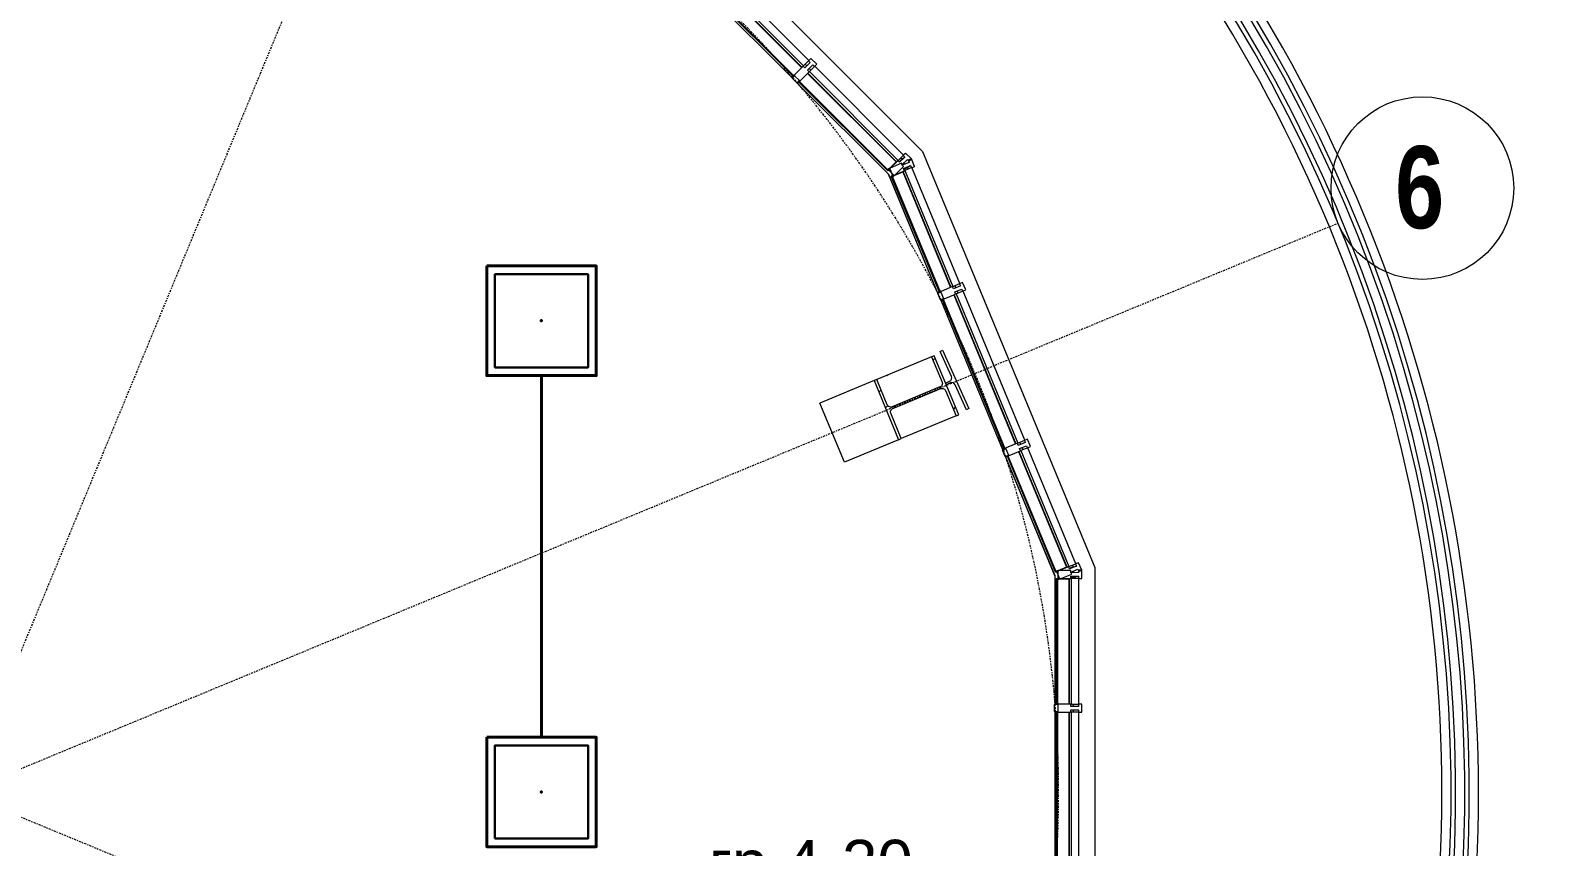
# Model space of a CAD drawing. Header units: millimetres. Extents: x 223 to 163467, y -12002 to 99672.
# Drawn here: x 140504 to 148779, y 64225 to 68696 of the extents above; entities that cross this region are included whole.
import ezdxf
from ezdxf import colors
from ezdxf.entities.mleader import LeaderData, LeaderLine
from ezdxf.math import Vec2, Vec3

# ---------------------------------------------------------------- set-up
doc = ezdxf.new("R2010")
doc.units = ezdxf.units.MM
doc.linetypes.add('Осевая', pattern=[29.999999, 12, -6, 6, -6])
for name, color, linetype, lineweight in [('A-GLAZ-CURT', 7, 'Continuous', 9), ('A-GLAZ-CWMG', 7, 'Continuous', 9), ('A-WALL', 7, 'Continuous', 9), ('S-COLS', 7, 'Continuous', 9), ('S-GRID', 7, 'Continuous', 9), ('S-GRID-IDEN', 7, 'Continuous', 9), ('Верхние поручни', 7, 'Continuous', 5), ('Ограждение', 7, 'Continuous', 9), ('Поручни', 7, 'Continuous', 5), ('раб осв', 7, 'Continuous', 40), ('ЭЛ', 250, 'Continuous', 50), ('ЭЛ.сети', 5, 'Continuous', 100)]:
    doc.layers.add(name, color=color, linetype=linetype, lineweight=lineweight)
doc.styles.add('Impact', font='ARIALN.TTF', dxfattribs={"height": 900})
doc.styles.add('ISOPEUR', font='ARIALN.TTF')

# ---------------------------------------------------------------- blocks, each defined once
blk = doc.blocks.new('Ограждение - Ограждение-332239-6 этаж')
at = {"layer": 'Поручни'}
for radius in [8150, 8250]:
    blk.add_arc((819.5, 122.4), radius, 318.98451, 44.91996, dxfattribs=at)
blk = doc.blocks.new('Тип верхнего поручня - Верхний поручень_Внутренний_-332242-6 этаж')
at = {"layer": 'Верхние поручни'}
for radius in [8175, 8225]:
    blk.add_arc((819.5, 122.4), radius, 318.98451, 44.91996, dxfattribs=at)
blk = doc.blocks.new('Тип верхнего поручня - Верхний поручень_Внутренний_-V1-6 этаж')
at = {"layer": 'Верхние поручни'}
for radius in [8175, 8225]:
    blk.add_arc((819.5, 122.4), radius, 318.98451, 44.91996, dxfattribs=at)
blk = doc.blocks.new('Двутавровая балка _ГОСТ 26020-83_-Колонна - I 35K1-330506-6 этаж')
at = {"layer": 'S-COLS'}
for p, q in [((-175, 171.5), (175, 171.5)), ((-175, 156.5), (-175, 171.5)), ((175, 171.5), (175, 156.5)), ((-25, 156.5), (-175, 156.5)), ((-5, 112.6), (-5, 136.5)), ((5, 136.5), (5, 112.3)), ((175, 156.5), (25, 156.5)), ((-175, -162.6), (-175, -156.5)), ((175, -167.9), (175, -171.5))]:
    blk.add_line(p, q, dxfattribs=at)
for centre, start, end in [((-25, 136.5), 360, 90), ((25, 136.5), 90, 180)]:
    blk.add_arc(centre, 20, start, end, dxfattribs=at)
blk = doc.blocks.new('Системная панель - С остеклением-473977-6 этаж')
at = {"layer": 'A-GLAZ-CURT'}
for p, q in [((5932, -3333.8), (5447.7, -3818)), ((5942, -3340.4), (5932, -3333.8)), ((5454.5, -3824.8), (5456.1, -3826.4))]:
    blk.add_line(p, q, dxfattribs=at)
at = {"layer": 'A-GLAZ-CURT', "lineweight": 13}
for p, q in [((5942, -3340.4), (5456.1, -3826.4)), ((5485.4, -3855.7), (5971.8, -3369.4)), ((5971.8, -3369.4), (5942, -3340.4)), ((5456.1, -3826.4), (5485.4, -3855.7))]:
    blk.add_line(p, q, dxfattribs=at)
blk = doc.blocks.new('Rectangular Mullion - Mullion_Vertical-45mm-Steelbuilt_2_6875in_Detail-8_TGP-V17-6 этаж')
at = {"layer": 'A-GLAZ-CWMG'}
for p, q in [((5446.3, 4061.3), (5930.5, 3577.1)), ((5391.8, 4006.9), (5391.9, 4007)), ((5391.8, 4006.9), (5890.8, 3508)), ((5391.9, 4007), (5399.2, 4014.2)), ((5391.9, 4007), (5889.1, 3509.8)), ((5399.2, 4014.2), (5401.9, 4017)), ((5885.6, 3527.8), (5399.2, 4014.2)), ((5401.9, 4017), (5406.7, 4021.8)), ((5401.9, 4017), (5886.2, 3532.7)), ((5894.3, 3540.9), (5930.5, 3577.1)), ((5947.3, 3576.8), (5963.7, 3593.2)), ((5957, 3599.8), (5963.7, 3593.2)), ((5973.4, 3571.4), (5977.5, 3567.3)), ((5886.2, 3532.7), (5889.6, 3536.1))]:
    blk.add_line(p, q, dxfattribs=at)
at = {"layer": 'A-GLAZ-CWMG', "flags": 128}
blk.add_lwpolyline([(5885.6, 3527.8), (5885.1, 3530.4), (5886.2, 3532.7)], dxfattribs=at)
blk = doc.blocks.new('Rectangular Mullion - Mullion_Vertical-45mm-Steelbuilt_2_6875in_Detail-8_TGP-V18-6 этаж')
at = {"layer": 'A-GLAZ-CWMG'}
for p, q in [((6601.4, 1990.9), (6863.5, 1358.2)), ((6530.3, 1961.5), (6800.4, 1309.5)), ((6530.3, 1961.5), (6530.5, 1961.5)), ((6530.5, 1961.5), (6539.9, 1965.4)), ((6530.5, 1961.5), (6799.5, 1311.9)), ((6539.9, 1965.4), (6543.5, 1966.9)), ((6803.1, 1329.9), (6539.9, 1965.4)), ((6543.5, 1966.9), (6549.8, 1969.5)), ((6543.5, 1966.9), (6805.6, 1334.2)), ((6805.6, 1334.2), (6809.2, 1335.7)), ((6816.2, 1338.6), (6863.5, 1358.2)), ((6878.9, 1351.5), (6900.3, 1360.4)), ((6896.7, 1369.1), (6900.3, 1360.4)), ((6901, 1336.5), (6902.7, 1332.4))]:
    blk.add_line(p, q, dxfattribs=at)
at = {"layer": 'A-GLAZ-CWMG', "flags": 128}
blk.add_lwpolyline([(6803.1, 1329.9), (6803.7, 1332.5), (6805.6, 1334.2)], dxfattribs=at)
blk = doc.blocks.new('Rectangular Mullion - Mullion_Vertical-45mm-Steelbuilt_2_6875in_Detail-8_TGP-V19-6 этаж')
at = {"layer": 'A-GLAZ-CWMG', "lineweight": 18}
for p, q in [((5960, 3570.1), (5897.9, 3543.3)), ((5964.8, 3558.3), (5960, 3570.1)), ((6002.7, 3574.6), (5964.8, 3558.3)), ((6014.4, 3593.5), (5997.8, 3586.4)), ((5997.8, 3586.4), (6002.7, 3574.6)), ((6031.5, 3552.4), (6014.4, 3593.5)), ((5896.1, 3539.1), (5910.7, 3503.8)), ((5914.9, 3502.2), (5977, 3528.9)), ((5972.1, 3540.7), (6010, 3557)), ((5977, 3528.9), (5972.1, 3540.7)), ((6010, 3557), (6014.8, 3545.2)), ((6014.8, 3545.2), (6031.5, 3552.4))]:
    blk.add_line(p, q, dxfattribs=at)
at = {"layer": 'A-GLAZ-CWMG'}
for p, q in [((5897.4, 3543), (5883.9, 3534)), ((5892.1, 3536.4), (5890.1, 3535)), ((5897.9, 3543.3), (5891.6, 3539.1)), ((5904.4, 3499.6), (5910.7, 3503.8)), ((5914.9, 3502.2), (5909.2, 3498.3)), ((5909.2, 3498.3), (5913.6, 3500.2)), ((5919.8, 3502.7), (5967.1, 3522.3)), ((5977, 3528.9), (5967.1, 3522.3)), ((5973.3, 3537.9), (5994.7, 3546.8)), ((6010, 3557), (5994.7, 3546.8)), ((6031.5, 3552.4), (6018.3, 3543.6))]:
    blk.add_line(p, q, dxfattribs=at)
at = {"layer": 'A-GLAZ-CWMG', "lineweight": 18, "flags": 128}
for points in [[(5897.9, 3543.3), (5897.3, 3542.9), (5896.7, 3542.4), (5896.3, 3541.9), (5896, 3541.2), (5895.9, 3540.5), (5895.9, 3539.7), (5896.1, 3539.1)], [(5910.7, 3503.8), (5911, 3503.2), (5911.5, 3502.7), (5912.1, 3502.3), (5912.8, 3502), (5913.5, 3501.9), (5914.2, 3502), (5914.9, 3502.2)]]:
    blk.add_lwpolyline(points, dxfattribs=at)
at = {"layer": 'A-GLAZ-CWMG', "flags": 128}
blk.add_lwpolyline([(5904.4, 3499.6), (5906.6, 3498.2), (5909.2, 3498.3)], dxfattribs=at)
blk = doc.blocks.new('Rectangular Mullion - Mullion_Vertical-45mm-Steelbuilt_2_6875in_Detail-8_TGP-473983-6 этаж')
at = {"layer": 'A-GLAZ-CWMG'}
for p, q in [((6819.8, 1339.4), (6804, 1336.3)), ((6812.5, 1335.3), (6809.2, 1334.7)), ((6820.5, 1339.5), (6813, 1338)), ((6809.8, 1296.6), (6817.2, 1298.1)), ((6820.5, 1295), (6813.7, 1293.6)), ((6813.7, 1293.6), (6818.4, 1293.6)), ((6825.2, 1293.6), (6876.4, 1293.6)), ((6888, 1295.9), (6876.4, 1293.6)), ((6888, 1305.7), (6911.2, 1305.7)), ((6929.2, 1309.2), (6911.2, 1305.7)), ((6947.4, 1296.8), (6931.8, 1293.7))]:
    blk.add_line(p, q, dxfattribs=at)
at = {"layer": 'A-GLAZ-CWMG', "lineweight": 18}
for p, q in [((6817.2, 1336.3), (6817.2, 1298.1)), ((6888, 1340.4), (6820.5, 1339.5)), ((6888, 1327.7), (6888, 1340.4)), ((6929.2, 1328.3), (6888, 1327.7)), ((6947.4, 1341.3), (6929.2, 1341)), ((6929.2, 1341), (6929.2, 1328.3)), ((6947.4, 1296.8), (6947.4, 1341.3)), ((6820.5, 1295), (6888, 1295.9)), ((6888, 1308.7), (6929.2, 1309.2)), ((6888, 1295.9), (6888, 1308.7)), ((6929.2, 1309.2), (6929.2, 1296.5)), ((6929.2, 1296.5), (6947.4, 1296.8))]:
    blk.add_line(p, q, dxfattribs=at)
at = {"layer": 'A-GLAZ-CWMG', "lineweight": 18, "flags": 128}
for points in [[(6820.5, 1339.5), (6819.7, 1339.4), (6819, 1339.1), (6818.4, 1338.8), (6817.9, 1338.2), (6817.5, 1337.6), (6817.3, 1337), (6817.2, 1336.3)], [(6817.2, 1298.1), (6817.3, 1297.4), (6817.5, 1296.7), (6817.9, 1296.1), (6818.4, 1295.6), (6819, 1295.3), (6819.7, 1295), (6820.5, 1295)]]:
    blk.add_lwpolyline(points, dxfattribs=at)
at = {"layer": 'A-GLAZ-CWMG', "flags": 128}
blk.add_lwpolyline([(6809.8, 1296.6), (6811.3, 1294.5), (6813.7, 1293.6)], dxfattribs=at)
blk = doc.blocks.new('Системная панель - С остеклением-473984-6 этаж')
at = {"layer": 'A-GLAZ-CURT'}
for p, q in [((5416.3, -3849.5), (4791.3, -4474.4)), ((5424.7, -3857.8), (5423.1, -3856.2)), ((4798.1, -4481.2), (4799.7, -4482.8))]:
    blk.add_line(p, q, dxfattribs=at)
at = {"layer": 'A-GLAZ-CURT', "lineweight": 13}
for p, q in [((5424.7, -3857.8), (4799.7, -4482.8)), ((4829.1, -4512.1), (5454, -3887.2)), ((5454, -3887.2), (5424.7, -3857.8)), ((4799.7, -4482.8), (4829.1, -4512.1))]:
    blk.add_line(p, q, dxfattribs=at)
blk = doc.blocks.new('Системная панель - С остеклением-473985-6 этаж')
at = {"layer": 'A-GLAZ-CURT'}
for p, q in [((4759.9, -4505.8), (4275.6, -4990.1)), ((4768.3, -4514.2), (4766.7, -4512.6)), ((4275.6, -4990.1), (4282.3, -5000.1))]:
    blk.add_line(p, q, dxfattribs=at)
at = {"layer": 'A-GLAZ-CURT', "lineweight": 13}
for p, q in [((4768.3, -4514.2), (4282.3, -5000.1)), ((4311.3, -5029.9), (4797.6, -4543.6)), ((4797.6, -4543.6), (4768.3, -4514.2)), ((4282.3, -5000.1), (4311.3, -5029.9))]:
    blk.add_line(p, q, dxfattribs=at)
blk = doc.blocks.new('Rectangular Mullion - Mullion_Vertical-45mm-Steelbuilt_2_6875in_Detail-8_TGP-473966-6 этаж')
at = {"layer": 'A-GLAZ-CWMG'}
for p, q in [((5360.4, -3793.6), (4735.5, -4418.5)), ((5360.5, -3793.7), (4735.6, -4418.6)), ((4742.8, -4425.8), (5367.7, -3800.9)), ((5370.5, -3803.7), (4745.5, -4428.6)), ((5360.4, -3793.6), (5360.5, -3793.7)), ((5360.5, -3793.7), (5367.7, -3800.9)), ((5367.7, -3800.9), (5370.5, -3803.7)), ((5370.5, -3803.7), (5375.3, -3808.5)), ((5414.8, -3848), (4789.9, -4472.9)), ((4735.6, -4418.6), (4735.5, -4418.5)), ((4742.8, -4425.8), (4735.6, -4418.6)), ((4745.5, -4428.6), (4742.8, -4425.8)), ((4750.3, -4433.4), (4745.5, -4428.6))]:
    blk.add_line(p, q, dxfattribs=at)
blk = doc.blocks.new('Rectangular Mullion - Mullion_Vertical-45mm-Steelbuilt_2_6875in_Detail-8_TGP-V24-6 этаж')
at = {"layer": 'A-GLAZ-CWMG', "lineweight": 18}
for p, q in [((-4284.4, -3260.3), (-4332.9, -3307.4)), ((-4332.9, -3307.4), (-4323.9, -3316.4)), ((-4301.4, -3338.9), (-4256.9, -3295.6)), ((-4252.9, -3287.3), (-4279.8, -3260.3)), ((-4256.7, -3295.4), (-4253, -3291.8)), ((-4362.5, -3336.1), (-4375.5, -3348.8)), ((-4375.5, -3348.8), (-4344, -3380.2)), ((-4353.5, -3345.1), (-4362.5, -3336.1)), ((-4323.9, -3316.4), (-4353.5, -3345.1)), ((-4344, -3380.2), (-4331, -3367.6)), ((-4340, -3358.6), (-4310.4, -3329.9)), ((-4331, -3367.6), (-4340, -3358.6)), ((-4310.4, -3329.9), (-4301.4, -3338.9))]:
    blk.add_line(p, q, dxfattribs=at)
at = {"layer": 'A-GLAZ-CWMG'}
for p, q in [((-4291.5, -3332.3), (-4255.3, -3296.1)), ((-4278.1, -3256.1), (-4284.4, -3260.3)), ((-4270.5, -3250.9), (-4284, -3259.9)), ((-4273.8, -3256.2), (-4275.9, -3257.6)), ((-4247.2, -3288), (-4253, -3291.8)), ((-4252.9, -3287.3), (-4246.6, -3283.1)), ((-4250.6, -3291.3), (-4247.2, -3288)), ((-4330.8, -3371.4), (-4344, -3380.2)), ((-4324.7, -3348.4), (-4340, -3358.6)), ((-4324.7, -3348.4), (-4308.3, -3332)), ((-4291.5, -3332.3), (-4301.4, -3338.9))]:
    blk.add_line(p, q, dxfattribs=at)
at = {"layer": 'A-GLAZ-CWMG', "lineweight": 18, "flags": 128}
for points in [[(-4279.8, -3260.3), (-4280.4, -3259.8), (-4281, -3259.5), (-4281.7, -3259.4), (-4282.5, -3259.4), (-4283.2, -3259.5), (-4283.9, -3259.9), (-4284.4, -3260.3)], [(-4253, -3291.8), (-4252.5, -3291.2), (-4252.2, -3290.6), (-4252, -3289.9), (-4252, -3289.2), (-4252.1, -3288.5), (-4252.4, -3287.8), (-4252.9, -3287.3)]]:
    blk.add_lwpolyline(points, dxfattribs=at)
at = {"layer": 'A-GLAZ-CWMG', "flags": 128}
blk.add_lwpolyline([(-4247.2, -3288), (-4246.1, -3285.6), (-4246.6, -3283.1)], dxfattribs=at)
blk = doc.blocks.new('Rectangular Mullion - Mullion_Vertical-45mm-Steelbuilt_2_6875in_Detail-8_TGP-466671-6 этаж')
at = {"layer": 'A-GLAZ-CWMG'}
for p, q in [((3517.1, -5235.4), (3524.2, -5252.7)), ((3518.8, -5231.3), (3554, -5216.8)), ((3518.8, -5231.3), (3525.9, -5248.4)), ((3521.6, -5246.4), (3524.2, -5252.7)), ((3561.1, -5233.8), (3554, -5216.8)), ((3565.3, -5235.7), (3558.1, -5218.4)), ((3562.7, -5229.4), (3565.3, -5235.7)), ((3555.7, -5328.6), (3567.4, -5323.8)), ((3585, -5316.5), (3596.8, -5311.6))]:
    blk.add_line(p, q, dxfattribs=at)
at = {"layer": 'A-GLAZ-CWMG', "lineweight": 18}
for p, q in [((3524.2, -5252.7), (3550.1, -5315.1)), ((3561.1, -5233.8), (3525.9, -5248.4)), ((3591.2, -5298.1), (3565.3, -5235.7)), ((3550.1, -5315.1), (3561.8, -5310.2)), ((3561.8, -5310.2), (3577.6, -5348.3)), ((3577.6, -5348.3), (3565.9, -5353.2)), ((3565.9, -5353.2), (3572.8, -5369.9)), ((3572.8, -5369.9), (3613.9, -5352.9)), ((3579.4, -5302.9), (3591.2, -5298.1)), ((3595.2, -5341), (3579.4, -5302.9)), ((3606.9, -5336.2), (3595.2, -5341)), ((3613.9, -5352.9), (3606.9, -5336.2))]:
    blk.add_line(p, q, dxfattribs=at)
at = {"layer": 'A-GLAZ-CWMG', "lineweight": 18, "flags": 128}
for points in [[(3525.9, -5248.4), (3525.3, -5248.8), (3524.8, -5249.2), (3524.4, -5249.8), (3524.1, -5250.5), (3524, -5251.2), (3524, -5252), (3524.2, -5252.7)], [(3565.3, -5235.7), (3564.9, -5235), (3564.5, -5234.5), (3563.9, -5234), (3563.2, -5233.7), (3562.5, -5233.6), (3561.8, -5233.6), (3561.1, -5233.8)]]:
    blk.add_lwpolyline(points, dxfattribs=at)
at = {"layer": 'A-GLAZ-CWMG'}
for centre, start_param, end_param in [((3520, -5234.2), 1.570796, 2.879793), ((3555.2, -5219.6), 0.261799, 1.570796)]:
    blk.add_ellipse(centre, major_axis=(2.93, 1.22), ratio=0.963304, start_param=start_param, end_param=end_param, dxfattribs=at)
blk = doc.blocks.new('Rectangular Mullion - Mullion_Vertical-45mm-Steelbuilt_2_6875in_Detail-8_TGP-473974-6 этаж')
at = {"layer": 'A-GLAZ-CWMG'}
for p, q in [((2029.5, 6205.6), (2033.6, 6203.9)), ((2055.3, 6166.4), (2035.7, 6119.1)), ((2057.5, 6203.2), (2048.6, 6181.8)), ((2055.3, 6166.4), (2688, 5904.3)), ((2057.5, 6203.2), (2066.2, 6199.6)), ((2006.6, 6103.3), (2658.6, 5833.2)), ((2009, 6102.4), (2658.6, 5833.3)), ((2662.5, 5842.8), (2027, 6106)), ((2033.1, 6112.9), (2031.3, 6108.5)), ((2031.3, 6108.5), (2664, 5846.4)), ((2662.5, 5842.8), (2658.6, 5833.3)), ((2658.6, 5833.3), (2658.6, 5833.2)), ((2664, 5846.4), (2662.5, 5842.8)), ((2666.6, 5852.7), (2664, 5846.4))]:
    blk.add_line(p, q, dxfattribs=at)
at = {"layer": 'A-GLAZ-CWMG', "flags": 128}
blk.add_lwpolyline([(2031.3, 6108.5), (2029.6, 6106.6), (2027, 6106)], dxfattribs=at)
blk = doc.blocks.new('Rectangular Mullion - Mullion_Vertical-45mm-Steelbuilt_2_6875in_Detail-8_TGP-V28-6 этаж')
at = {"layer": 'A-GLAZ-CWMG'}
for p, q in [((6810.5, 1331.4), (6803.1, 1329.9)), ((6809.2, 1335.7), (6805.6, 1334.2)), ((6805.6, 1334.2), (6812.4, 1335.5)), ((6863.5, 1358.2), (6816.2, 1338.6)), ((6863.5, 1358.2), (6875.2, 1360.5)), ((6900.3, 1360.4), (6878.9, 1351.5)), ((6900.3, 1360.4), (6918.3, 1364)), ((6914.8, 1379.3), (6930.3, 1382.4)), ((6812.9, 1291.1), (6828.8, 1294.2)), ((6818, 1294.7), (6820.5, 1295.2)), ((6822, 1292.9), (6829.4, 1294.4))]:
    blk.add_line(p, q, dxfattribs=at)
at = {"layer": 'A-GLAZ-CWMG', "lineweight": 18}
for p, q in [((6810.5, 1331.4), (6825.1, 1296.1)), ((6817.2, 1337.4), (6812.4, 1335.5)), ((6875.2, 1360.5), (6817.5, 1337.6)), ((6880.1, 1348.8), (6875.2, 1360.5)), ((6918.3, 1364), (6880.1, 1348.8)), ((6887.4, 1331.1), (6925.6, 1346.4)), ((6892.2, 1319.4), (6887.4, 1331.1)), ((6930.3, 1382.4), (6913.5, 1375.7)), ((6913.5, 1375.7), (6918.3, 1364)), ((6925.6, 1346.4), (6930.5, 1334.6)), ((6947.4, 1341.3), (6930.3, 1382.4)), ((6930.5, 1334.6), (6947.4, 1341.3)), ((6829.4, 1294.4), (6892.2, 1319.4))]:
    blk.add_line(p, q, dxfattribs=at)
at = {"layer": 'A-GLAZ-CWMG', "flags": 128}
blk.add_lwpolyline([(6805.6, 1334.2), (6803.7, 1332.5), (6803.1, 1329.9)], dxfattribs=at)
at = {"layer": 'A-GLAZ-CWMG', "lineweight": 18, "flags": 128}
for points in [[(6812.4, 1335.5), (6811.7, 1335.2), (6811.2, 1334.7), (6810.7, 1334.1), (6810.5, 1333.5), (6810.3, 1332.8), (6810.4, 1332.1), (6810.5, 1331.4)], [(6825.1, 1296.1), (6825.5, 1295.5), (6826, 1295), (6826.6, 1294.6), (6827.3, 1294.3), (6828, 1294.2), (6828.7, 1294.2), (6829.4, 1294.4)]]:
    blk.add_lwpolyline(points, dxfattribs=at)
blk = doc.blocks.new('Rectangular Mullion - Mullion_Vertical-45mm-Steelbuilt_2_6875in_Detail-8_TGP-V23-6 этаж')
at = {"layer": 'A-GLAZ-CWMG'}
for p, q in [((1261.4, -5859.9), (1261.4, -5878.6)), ((1261.4, -5871.8), (1261.4, -5878.6)), ((1264.6, -5856.8), (1302.7, -5856.8)), ((1264.6, -5856.8), (1264.6, -5875.3)), ((1302.7, -5875.3), (1302.7, -5856.8)), ((1305.8, -5878.6), (1305.8, -5859.9)), ((1305.8, -5871.8), (1305.8, -5878.6)), ((1261.4, -5960.8), (1274.1, -5960.8)), ((1293.1, -5960.8), (1305.8, -5960.8))]:
    blk.add_line(p, q, dxfattribs=at)
at = {"layer": 'A-GLAZ-CWMG', "lineweight": 18}
for p, q in [((1302.7, -5875.3), (1264.6, -5875.3)), ((1261.4, -5878.6), (1261.4, -5946.1)), ((1261.4, -5946.1), (1274.1, -5946.1)), ((1274.1, -5946.1), (1274.1, -5987.3)), ((1293.1, -5987.3), (1293.1, -5946.1)), ((1293.1, -5946.1), (1305.8, -5946.1)), ((1305.8, -5946.1), (1305.8, -5878.6)), ((1274.1, -5987.3), (1261.4, -5987.3)), ((1261.4, -5987.3), (1261.4, -6005.5)), ((1261.4, -6005.5), (1305.8, -6005.5)), ((1305.8, -5987.3), (1293.1, -5987.3)), ((1305.8, -6005.5), (1305.8, -5987.3))]:
    blk.add_line(p, q, dxfattribs=at)
at = {"layer": 'A-GLAZ-CWMG', "lineweight": 18, "flags": 128}
for points in [[(1264.6, -5875.3), (1263.9, -5875.4), (1263.2, -5875.6), (1262.6, -5876), (1262.1, -5876.5), (1261.7, -5877.1), (1261.5, -5877.8), (1261.4, -5878.6)], [(1305.8, -5878.6), (1305.8, -5877.8), (1305.5, -5877.1), (1305.2, -5876.5), (1304.7, -5876), (1304.1, -5875.6), (1303.4, -5875.4), (1302.7, -5875.3)]]:
    blk.add_lwpolyline(points, dxfattribs=at)
at = {"layer": 'A-GLAZ-CWMG'}
for centre, major_axis, start_param, end_param in [((1264.6, -5859.9), (3.17, 0), 1.570796, 3.141593), ((1302.7, -5859.9), (-3.17, 0), 3.141593, 4.712389)]:
    blk.add_ellipse(centre, major_axis=major_axis, ratio=0.963304, start_param=start_param, end_param=end_param, dxfattribs=at)
blk = doc.blocks.new('Ось сетки - Семейство1-221475-6 этаж')
at = {"layer": 'S-GRID-IDEN'}
blk.add_circle((0, 0), 5, dxfattribs=at)
blk = doc.blocks.new('ARS.R UNI LED')
at = {"color": 5, "lineweight": 30, "ltscale": 100}
blk.add_lwpolyline([(2913222.7, 2072748.5), (2913732.7, 2072748.5), (2913732.7, 2073258.5), (2913222.7, 2073258.5)], close=True, dxfattribs=at)
at = {"color": 0, "lineweight": 40, "ltscale": 100}
blk.add_point((2913477.7, 2073003.5), dxfattribs=at)
at = {"layer": 'ЭЛ', "color": 5, "lineweight": 40, "ltscale": 10}
blk.add_lwpolyline([(2913177.7, 2073303.5), (2913777.7, 2073303.5), (2913777.7, 2072703.5), (2913177.7, 2072703.5)], close=True, dxfattribs=at)

msp = doc.modelspace()

# ---------------------------------------------------------------- hatches: boundary and pattern name
at = {"layer": 'S-COLS'}
h = msp.add_hatch(dxfattribs=at)
h.set_pattern_fill('FP_1', color=256, style=0, pattern_type=2)
h.set_pattern_definition([(45, (139313.08, 64398.15), (-251.447, 251.447), []), (45, (139313.08, 64779.15), (-251.447, 251.447), [])])
h.paths.add_polyline_path([(145257.8, 66454.1), (145272.2, 66460), (145213.6, 66602.9), (145214.2, 66611.9), (145218.8, 66619.8), (145226.3, 66625), (145492.6, 66734.8), (145501.8, 66734.4), (145509.8, 66730.2), (145515, 66723), (145572.4, 66584.4), (145586.8, 66590.3), (145452.9, 66913.7), (145438.5, 66907.7), (145497.1, 66764.8), (145496.5, 66755.9), (145491.9, 66748), (145484.3, 66742.7), (145218.1, 66633), (145208.9, 66633.4), (145200.9, 66637.6), (145195.7, 66644.8), (145138.3, 66783.4), (145124.3, 66776.5), (145239.2, 66499)], flags=0)

# ---------------------------------------------------------------- linework, layer by layer
at = {"layer": 'A-WALL'}
for p, q in [((143644.6, 69776.6), (145388.7, 68032.6)), ((145388.7, 68032.6), (146332.6, 65753.8)), ((146332.6, 65753.8), (146332.6, 63287.3))]:
    msp.add_line(p, q, dxfattribs=at)
for radius, start, end in [(8300, 0, 44.91996), (8100, 0, 44.91996), (8100, 315.57049, 0), (8300, 315.57049, 0)]:
    msp.add_arc((140132.6, 64520.5), radius, start, end, dxfattribs=at)
at = {"layer": 'S-COLS'}
for p, q in [((145438.5, 66907.7), (145138.3, 66783.4)), ((145452.9, 66913.7), (145438.5, 66907.7)), ((145438.5, 66907.7), (145495.9, 66769.1)), ((145586.8, 66590.3), (145452.9, 66913.7)), ((145138.3, 66783.4), (145123.9, 66777.4)), ((145195.7, 66644.8), (145138.3, 66783.4)), ((145123.9, 66777.4), (144826.8, 66654.4)), ((145123.9, 66777.4), (145257.8, 66454.1)), ((145484.3, 66742.7), (145222.5, 66634.3)), ((145226.3, 66625), (145488.2, 66733.5)), ((145515, 66723), (145572.4, 66584.4)), ((144960.8, 66331), (144826.8, 66654.4)), ((145272.2, 66460), (145214.8, 66598.6)), ((145572.4, 66584.4), (145272.2, 66460)), ((145572.4, 66584.4), (145586.8, 66590.3)), ((145257.8, 66454.1), (144960.8, 66331)), ((145257.8, 66454.1), (145272.2, 66460))]:
    msp.add_line(p, q, dxfattribs=at)
at = {"layer": 'S-COLS', "flags": 128}
for points in [[(145495.9, 66769.1), (145497.1, 66764.8), (145497.3, 66760.3), (145496.5, 66755.9), (145494.6, 66751.7), (145491.9, 66748), (145488.4, 66745), (145484.3, 66742.7)], [(145488.2, 66733.5), (145492.6, 66734.8), (145497.2, 66735.1), (145501.8, 66734.4), (145506, 66732.7), (145509.8, 66730.2), (145512.8, 66726.9), (145515, 66723)], [(145222.5, 66634.3), (145218.1, 66633), (145213.4, 66632.7), (145208.9, 66633.4), (145204.6, 66635), (145200.9, 66637.6), (145197.9, 66640.9), (145195.7, 66644.8)], [(145214.8, 66598.6), (145213.6, 66602.9), (145213.4, 66607.4), (145214.2, 66611.9), (145216.1, 66616), (145218.8, 66619.8), (145222.3, 66622.8), (145226.3, 66625)]]:
    msp.add_lwpolyline(points, dxfattribs=at)
at = {"layer": 'S-GRID', "color": 174, "linetype": 'Осевая', "true_color": 0x0000a0}
for q in [(143252.1, 72051.7), (147663.7, 67640), (147663.7, 61401)]:
    msp.add_line((140132.6, 64520.5), q, dxfattribs=at)
msp.add_arc((140132.6, 64520.5), 6000, 169.59621, 160.45219, dxfattribs=at)
at = {"layer": 'раб осв', "color": 0, "lineweight": 40}
msp.add_lwpolyline([(143302.6, 64825.2), (143302.6, 66805.2)], dxfattribs=at)

# ---------------------------------------------------------------- block references
at = {"layer": 'A-GLAZ-CURT'}
for name, p, rotation in [('Системная панель - С остеклением-473984-6 этаж', (140255, 63701), 89.99999999999984), ('Системная панель - С остеклением-473985-6 этаж', (140255, 63701), 89.99999999999984), ('Системная панель - С остеклением-473977-6 этаж', (139932, 63716.6), 67.49999999999993), ('Системная панель - С остеклением-473984-6 этаж', (139932, 63716.6), 67.49999999999993), ('Системная панель - С остеклением-473985-6 этаж', (139932, 63716.6), 67.49999999999993), ('Системная панель - С остеклением-473977-6 этаж', (139639.6, 63854.5), 44.99999999999995), ('Системная панель - С остеклением-473984-6 этаж', (139639.6, 63854.5), 44.99999999999995)]:
    msp.add_blockref(name, p, dxfattribs=dict(at, rotation=rotation))
at = {"layer": 'A-GLAZ-CWMG'}
for name, p, rotation in [('Rectangular Mullion - Mullion_Vertical-45mm-Steelbuilt_2_6875in_Detail-8_TGP-473966-6 этаж', (140255, 63701), 89.9999999999998), ('Rectangular Mullion - Mullion_Vertical-45mm-Steelbuilt_2_6875in_Detail-8_TGP-466671-6 этаж', (141215.6, 63153.9), 112.4999999999998), ('Rectangular Mullion - Mullion_Vertical-45mm-Steelbuilt_2_6875in_Detail-8_TGP-473974-6 этаж', (139466.6, 65013.5), 314.9999999999999), ('Rectangular Mullion - Mullion_Vertical-45mm-Steelbuilt_2_6875in_Detail-8_TGP-V24-6 этаж', (140952.1, 64642.9), 180), ('Rectangular Mullion - Mullion_Vertical-45mm-Steelbuilt_2_6875in_Detail-8_TGP-466671-6 этаж', (140255, 63701), 89.99999999999991), ('Rectangular Mullion - Mullion_Vertical-45mm-Steelbuilt_2_6875in_Detail-8_TGP-473966-6 этаж', (139932, 63716.6), 67.49999999999993), ('Rectangular Mullion - Mullion_Vertical-45mm-Steelbuilt_2_6875in_Detail-8_TGP-466671-6 этаж', (140610.2, 62843.4), 89.9999999999999), ('Rectangular Mullion - Mullion_Vertical-45mm-Steelbuilt_2_6875in_Detail-8_TGP-473974-6 этаж', (139705.9, 65230.8), 292.4999999999999), ('Rectangular Mullion - Mullion_Vertical-45mm-Steelbuilt_2_6875in_Detail-8_TGP-473966-6 этаж', (139639.6, 63854.5), 44.99999999999995), ('Rectangular Mullion - Mullion_Vertical-45mm-Steelbuilt_2_6875in_Detail-8_TGP-V23-6 этаж', (140255, 63701), 90.00000000000018)]:
    msp.add_blockref(name, p, dxfattribs=dict(at, rotation=rotation))
for name in ['Rectangular Mullion - Mullion_Vertical-45mm-Steelbuilt_2_6875in_Detail-8_TGP-V17-6 этаж', 'Rectangular Mullion - Mullion_Vertical-45mm-Steelbuilt_2_6875in_Detail-8_TGP-V19-6 этаж', 'Rectangular Mullion - Mullion_Vertical-45mm-Steelbuilt_2_6875in_Detail-8_TGP-V18-6 этаж', 'Rectangular Mullion - Mullion_Vertical-45mm-Steelbuilt_2_6875in_Detail-8_TGP-V28-6 этаж', 'Rectangular Mullion - Mullion_Vertical-45mm-Steelbuilt_2_6875in_Detail-8_TGP-473983-6 этаж']:
    msp.add_blockref(name, (139313.1, 64398.1), dxfattribs=at)
at = {"layer": 'S-COLS', "rotation": 294.2335371859326}
msp.add_blockref('Двутавровая балка _ГОСТ 26020-83_-Колонна - I 35K1-330506-6 этаж', (145414.1, 66713.6), dxfattribs=at)
at = {"layer": 'S-GRID-IDEN', "xscale": 99.99999999999993, "yscale": 99.99999999999993, "zscale": 99.99999999999993, "rotation": 292.5000000000003}
msp.add_blockref('Ось сетки - Семейство1-221475-6 этаж', (148125.6, 67831.4), dxfattribs=at)
at = {"layer": 'Верхние поручни'}
for name in ['Тип верхнего поручня - Верхний поручень_Внутренний_-332242-6 этаж', 'Тип верхнего поручня - Верхний поручень_Внутренний_-V1-6 этаж']:
    msp.add_blockref(name, (139313.1, 64398.1), dxfattribs=at)
at = {"layer": 'Ограждение'}
msp.add_blockref('Ограждение - Ограждение-332239-6 этаж', (139313.1, 64398.1), dxfattribs=at)
at = {"layer": 'раб осв', "color": 0, "lineweight": 40, "ltscale": 100}
for p in [(-2770175.1, -2005898.4), (-2770175.1, -2008478.4)]:
    msp.add_blockref('ARS.R UNI LED', p, dxfattribs=at)

# ---------------------------------------------------------------- texts
at = {"layer": 'S-GRID-IDEN', "insert": (147976.2, 68061.8), "char_height": 450, "width": 368.776, "attachment_point": 1, "style": 'Impact'}
msp.add_mtext('\\fImpact|b0|i0|c204|p34|;6', dxfattribs=at)

# ---------------------------------------------------------------- next in the draw order: leaders
at = {"layer": 'ЭЛ.сети', "color": 0, "lineweight": 5}
ml = msp.add_multileader_mtext('Standard', dxfattribs=at)
ml.set_content('{\\fArial|b0|i0|c204|p34;гр.4-20}', style='ISOPEUR')
ml.set_leader_properties()
ml.build(insert=Vec2(0, 0))
ml.multileader.update_dxf_attribs({"text_left_attachment_type": 6, "text_right_attachment_type": 6, "dogleg_length": 100, "arrow_head_size": 250})
ctx = ml.context
ctx.base_point, ctx.char_height, ctx.arrow_head_size, ctx.landing_gap_size, ctx.plane_origin, ctx.plane_x_axis, ctx.plane_y_axis = Vec3(144181.4, 63942.1), 250, 250, 37.4, Vec3(84536.3, 105415.9), Vec3(0.999998, 0.001769), Vec3(-0.001769, 0.999998)
ctx.left_attachment, ctx.right_attachment = 6, 6
notes = []
notes.append((ctx, [(0, (1, 1, 0), (143994.3, 63941.8), (0.999998, 0.001769), 187.1, [(0, [(143302.6, 63468.7)], 0, [])])]))
ctx.mtext.insert, ctx.mtext.text_direction, ctx.mtext.rotation, ctx.mtext.line_spacing_factor, ctx.mtext.flow_direction = Vec3(144218.2, 64261.6), Vec3(0.999998, 0.001769), 0.001769, 0.8, 5
ctx.mtext.has_bg_fill, ctx.mtext.bg_color, ctx.mtext.bg_scale_factor, ctx.mtext.bg_transparency, ctx.mtext.use_window_bg_color = 1, -1073741824, 1, 0, 1
for ctx, leaders in notes:
    for number, flags, end, landing, length, lines in leaders:
        leader = LeaderData()
        leader.index, (leader.has_last_leader_line, leader.has_dogleg_vector, leader.attachment_direction) = number, flags
        leader.last_leader_point, leader.dogleg_vector, leader.dogleg_length = Vec3(end), Vec3(landing), length
        for number, points, colour, breaks in lines:
            line = LeaderLine()
            line.index, line.vertices, line.color, line.breaks = number, Vec3.list(points), colors.encode_raw_color(colour), breaks
            leader.lines.append(line)
        ctx.leaders.append(leader)

doc.saveas('drawing.dxf')
